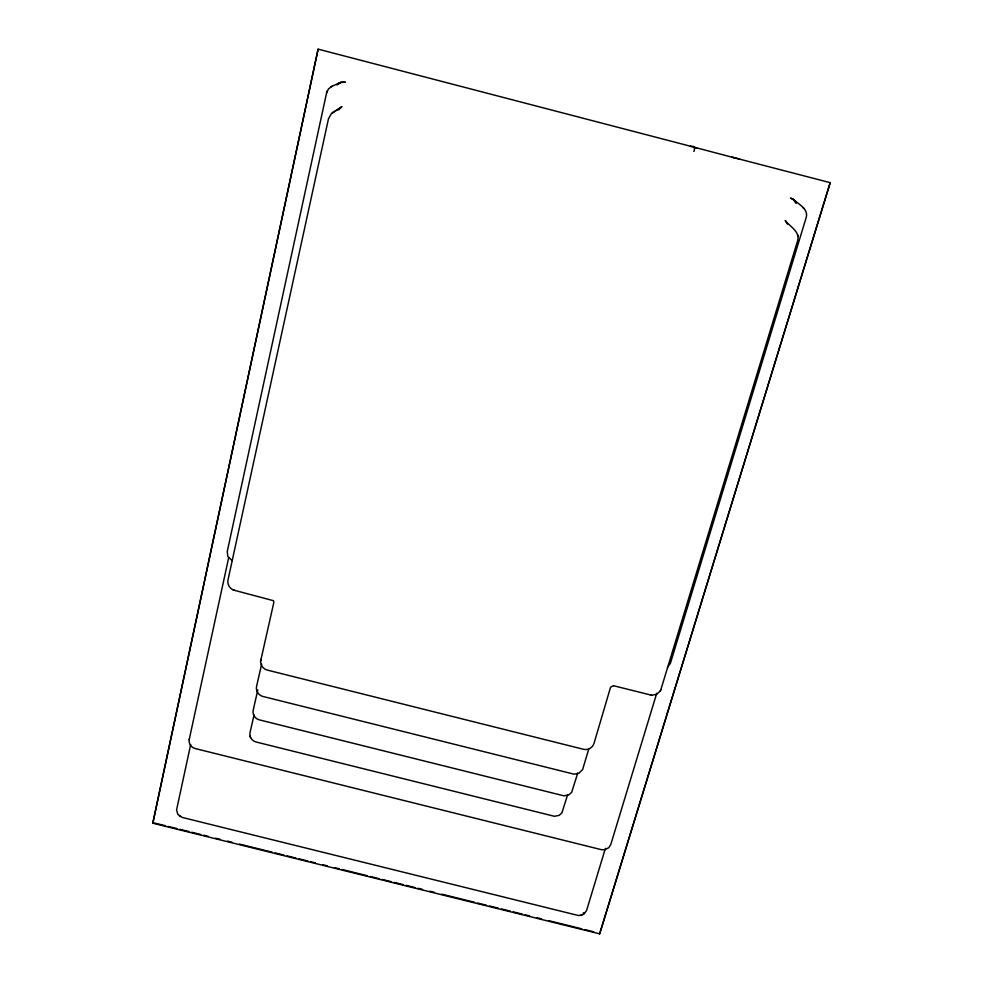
<?xml version="1.0" encoding="UTF-8"?>
<svg xmlns="http://www.w3.org/2000/svg" width="983" height="983" viewBox="0 0 983 983"><rect width="100%" height="100%" fill="white"/><g stroke="black" fill="none" stroke-linecap="round" stroke-linejoin="round"><path stroke-width="1.47" d="M190.69 744.463L176.559 809.967L177.837 814.354L182.371 817.475L578.655 915.578L583.914 914.19L586.593 910.467L605.393 848.378M189.277 739.241C188.232 743.271 191.107 747.608 195.113 748.518L601.375 849.668L604.815 849.754L608.858 847.653L610.775 844.532L656.73 693.248M613.367 685.704L610.566 687.228L594.039 743.308C592.81 747.67 587.945 750.471 583.546 749.304L267.253 670.074C262.682 669.005 259.635 663.967 260.864 659.421M260.618 661.092L273.876 602.284L273.483 600.834M332.057 86.258L328.531 88.826L326.602 92.844L227.257 551.5L227.81 556.452L232.32 560.826M733.355 157.513L830.205 182.666L599.655 933.85L152.795 823.213L318.111 49.15L690.57 146.258M152.795 823.213L318.111 49.15M189.215 739.523L228.72 557.496M261.675 663.967L256.588 686.306C255.457 690.705 258.554 695.497 262.965 696.468L574.047 774.174L579.012 773.216L582.636 769.492L588.719 749.193M257.816 689.894L253.233 710.033C252.127 714.309 255.138 718.966 259.426 719.888L563.935 795.837L568.764 794.915L571.651 792.359L577.734 773.093M254.032 714.997L250.051 732.421C248.982 736.562 251.881 741.071 256.022 741.981L554.4 816.295L559.081 815.399L561.895 812.916L567.547 794.989M326.602 92.844L327.339 90.706M691.012 146.393C696.271 144.943 694.072 152.476 693.777 151.382M660.748 690.029L797.643 240.626C800.371 231.644 789.484 226.287 785.184 220.462L787.457 224.099M613.699 685.765L651.729 695.251L656.927 694.195L660.33 690.84M660.134 691.233L660.932 689.661M338.644 109.949L341.15 107.196L331.357 113.659L328.469 118.796L227.995 579.945C226.987 584.455 230.083 589.284 234.556 590.341L273.348 600.662M336.997 84.993L340.376 82.498L345.438 82.179L341.457 82.142L337.931 84.01M667.531 667.346L670.406 663.292L806.183 217.562C808.862 208.974 798.171 203.96 793.269 199.365L790.529 198.038L793.969 199.93L793.269 199.365L796.169 203.456M583.202 913.182L583.902 912.58M337.771 84.157L340.376 82.498L331.062 86.725M342.084 106.631L332.266 112.91L333.249 112.283M580.806 915.492L581.948 915.185M650.414 695.006L651.729 695.251M830.205 182.666L599.655 933.85M153.078 822.697L164.984 825.634M167.958 826.371L176.891 828.583M179.864 829.32L188.797 831.532M191.771 832.269L200.704 834.481M203.678 835.218L208.15 836.324M215.584 838.167L220.057 839.273M227.491 841.116L231.963 842.222M239.397 844.065L272.144 852.175M275.129 852.912L284.05 855.124M287.036 855.861L295.957 858.073M298.943 858.81L307.863 861.022M310.849 861.759L315.31 862.865M322.756 864.708L327.216 865.814M334.662 867.657L339.123 868.763M342.109 869.5L367.409 875.767M370.382 876.504L379.315 878.716M382.289 879.453L391.222 881.665M394.195 882.402L403.128 884.602M406.102 885.339L415.035 887.551M418.008 888.288L422.481 889.394M429.915 891.237L434.388 892.343M441.822 894.186L474.568 902.296M477.554 903.033L486.474 905.245M489.46 905.982L498.393 908.194M501.367 908.931L510.3 911.143M513.273 911.88L522.206 914.092M525.18 914.829L529.64 915.935M537.087 917.778L541.547 918.884M548.993 920.727L581.739 928.837M584.713 929.574L593.646 931.786M732.667 157.341L733.502 157.575M731.77 157.133L739.646 159.074M731.93 157.157L692.081 146.676M690.435 146.246L691.983 146.627M696.824 148.003L694.87 147.462M233.094 589.837L234.556 590.341M179.373 815.976L180.307 816.615M803.086 207.745L803.91 208.433M795.321 201.589L794.731 200.765L795.579 202.019M250.112 736.267L250.604 737.594M797.705 235.06L797.987 236.448"/></g></svg>
